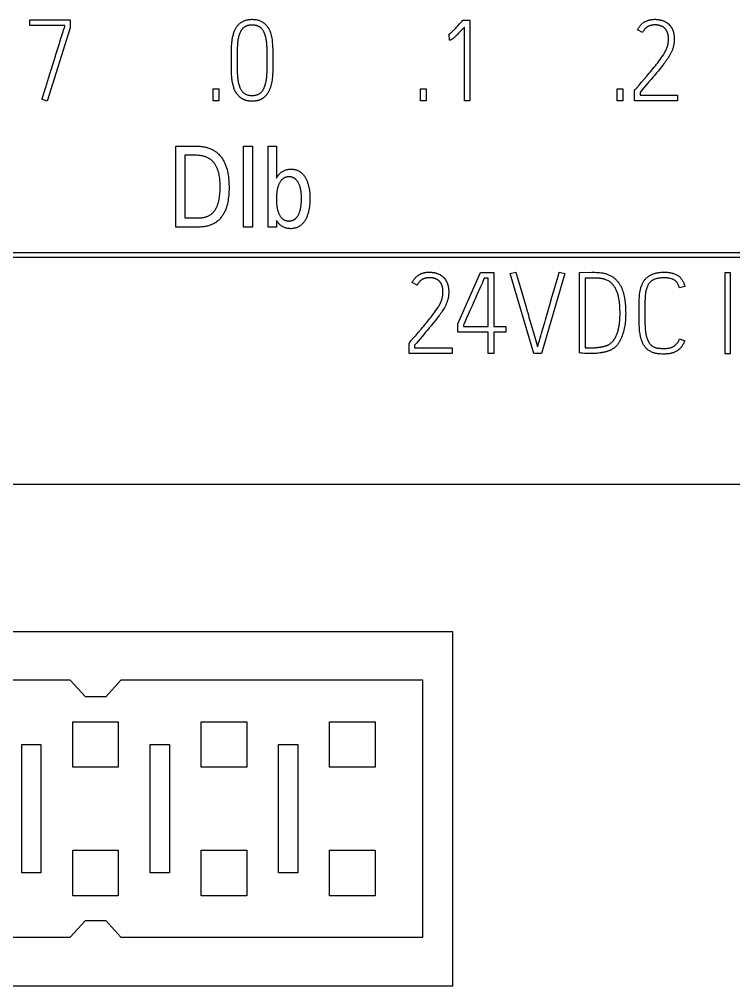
# Model space of a CAD drawing. Header units: inches. Extents: x 9000 to 22395, y 8106 to 17135.
# Drawn here: x 10158.46 to 10189.85, y 8442.97 to 8485.43 of the extents above; entities that cross this region are included whole.
import ezdxf

# ---------------------------------------------------------------- set-up
doc = ezdxf.new("R2010")
doc.units = ezdxf.units.IN
doc.header["$MEASUREMENT"] = 0
doc.layers.add('20000_FRONT_O', color=7, linetype='Continuous')
doc.layers.add('20500_FRONT_O_LABELING', color=7, linetype='Continuous')

# ---------------------------------------------------------------- blocks, each defined once
blk = doc.blocks.new('A$C21A67833')
at = {"layer": '20000_FRONT_O', "linetype": 'Continuous'}
for p, q in [((8.76, 80.703), (87.34, 80.703)), ((87.44, 80.603), (8.66, 80.603)), ((61.021, 76.112), (26, 76.112)), ((54.5, 73.2), (32.5, 73.2)), ((54.5, 66.2), (54.5, 73.2)), ((46.935, 72.24), (40.315, 72.24)), ((47.235, 71.91), (46.935, 72.24)), ((47.935, 72.24), (47.635, 71.91)), ((53.91, 72.24), (47.935, 72.24)), ((53.91, 67.16), (53.91, 72.24)), ((47.635, 71.91), (47.235, 71.91)), ((46.985, 71.42), (47.885, 71.42)), ((46.985, 70.52), (46.985, 71.42)), ((47.885, 71.42), (47.885, 70.52)), ((49.525, 71.42), (50.425, 71.42)), ((49.525, 70.52), (49.525, 71.42)), ((50.425, 71.42), (50.425, 70.52)), ((52.065, 71.42), (52.965, 71.42)), ((52.065, 70.52), (52.065, 71.42)), ((52.965, 71.42), (52.965, 70.52)), ((45.975, 70.97), (46.355, 70.97)), ((45.975, 68.43), (45.975, 70.97)), ((46.355, 70.97), (46.355, 68.43)), ((48.515, 70.97), (48.895, 70.97)), ((48.515, 68.43), (48.515, 70.97)), ((48.895, 70.97), (48.895, 68.43)), ((51.055, 70.97), (51.435, 70.97)), ((51.055, 68.43), (51.055, 70.97)), ((51.435, 70.97), (51.435, 68.43)), ((47.885, 70.52), (46.985, 70.52)), ((50.425, 70.52), (49.525, 70.52)), ((52.965, 70.52), (52.065, 70.52)), ((46.985, 68.88), (47.885, 68.88)), ((46.985, 67.98), (46.985, 68.88)), ((47.885, 68.88), (47.885, 67.98)), ((49.525, 68.88), (50.425, 68.88)), ((49.525, 67.98), (49.525, 68.88)), ((50.425, 68.88), (50.425, 67.98)), ((52.065, 68.88), (52.965, 68.88)), ((52.065, 67.98), (52.065, 68.88)), ((52.965, 68.88), (52.965, 67.98)), ((46.355, 68.43), (45.975, 68.43)), ((48.895, 68.43), (48.515, 68.43)), ((51.435, 68.43), (51.055, 68.43)), ((47.885, 67.98), (46.985, 67.98)), ((50.425, 67.98), (49.525, 67.98)), ((52.965, 67.98), (52.065, 67.98)), ((46.935, 67.16), (47.235, 67.49)), ((47.235, 67.49), (47.635, 67.49)), ((47.635, 67.49), (47.935, 67.16)), ((40.315, 67.16), (46.935, 67.16)), ((47.935, 67.16), (53.91, 67.16)), ((32.5, 66.2), (54.5, 66.2))]:
    blk.add_line(p, q, dxfattribs=at)
at = {"layer": '20500_FRONT_O_LABELING', "linetype": 'Continuous'}
for p, q in [((46.136, 85.305), (46.935, 85.305)), ((46.136, 85.192), (46.136, 85.305)), ((46.935, 85.305), (46.935, 85.143)), ((54.636, 85.222), (54.658, 85.246)), ((54.658, 85.246), (54.674, 85.264)), ((54.674, 85.264), (54.685, 85.276)), ((54.685, 85.276), (54.701, 85.294)), ((54.701, 85.294), (54.841, 85.294)), ((54.841, 85.294), (54.841, 83.701)), ((46.824, 85.192), (46.136, 85.192)), ((46.935, 85.143), (46.48, 83.696)), ((46.768, 84.989), (46.788, 85.051)), ((46.824, 85.161), (46.824, 85.192)), ((54.521, 85.099), (54.532, 85.111)), ((54.532, 85.111), (54.543, 85.122)), ((54.543, 85.122), (54.56, 85.14)), ((54.56, 85.14), (54.576, 85.157)), ((54.576, 85.157), (54.598, 85.181)), ((54.598, 85.181), (54.636, 85.222)), ((54.636, 85.057), (54.617, 85.037)), ((54.655, 85.077), (54.636, 85.057)), ((54.674, 85.096), (54.655, 85.077)), ((54.692, 85.116), (54.674, 85.096)), ((54.711, 85.136), (54.692, 85.116)), ((54.73, 85.157), (54.711, 85.136)), ((54.73, 83.701), (54.73, 85.157)), ((58.256, 85.054), (58.156, 85.105)), ((46.714, 84.816), (46.743, 84.91)), ((46.743, 84.91), (46.768, 84.989)), ((54.432, 85.012), (54.419, 85.008)), ((54.439, 84.899), (54.432, 85.012)), ((46.664, 84.659), (46.714, 84.816)), ((46.531, 84.234), (46.62, 84.517)), ((50.829, 84.562), (50.829, 84.606)), ((50.829, 84.518), (50.829, 84.562)), ((50.829, 84.431), (50.829, 84.518)), ((46.448, 83.967), (46.531, 84.234)), ((58.235, 84.068), (58.286, 84.127)), ((58.286, 84.127), (58.336, 84.186)), ((49.76, 83.936), (49.873, 83.936)), ((49.76, 83.703), (49.76, 83.936)), ((49.873, 83.936), (49.873, 83.703)), ((53.859, 83.936), (53.973, 83.936)), ((53.859, 83.703), (53.859, 83.936)), ((53.973, 83.936), (53.973, 83.703)), ((57.752, 83.936), (57.865, 83.936)), ((57.752, 83.703), (57.752, 83.936)), ((57.865, 83.936), (57.865, 83.703)), ((58.096, 83.907), (58.109, 83.923)), ((58.096, 83.703), (58.096, 83.907)), ((58.185, 84.01), (58.235, 84.068)), ((58.243, 83.91), (58.207, 83.867)), ((46.48, 83.696), (46.373, 83.732)), ((58.207, 83.867), (58.207, 83.814)), ((58.207, 83.814), (58.948, 83.814)), ((58.948, 83.814), (58.948, 83.703)), ((49.873, 83.703), (49.76, 83.703)), ((53.973, 83.703), (53.859, 83.703)), ((54.841, 83.701), (54.73, 83.701)), ((57.865, 83.703), (57.752, 83.703)), ((58.948, 83.703), (58.096, 83.703)), ((49.025, 82.803), (49.389, 82.803)), ((49.025, 81.203), (49.025, 82.803)), ((50.363, 82.803), (50.538, 82.803)), ((50.363, 81.203), (50.363, 82.803)), ((50.538, 82.803), (50.538, 81.203)), ((50.848, 82.803), (51.012, 82.803)), ((50.848, 81.203), (50.848, 82.803)), ((51.012, 82.803), (51.012, 82.172)), ((49.336, 82.622), (49.2, 82.622)), ((49.2, 82.622), (49.2, 81.384)), ((49.2, 81.384), (49.227, 81.384)), ((51.012, 81.331), (51.012, 81.203)), ((51.014, 81.329), (51.012, 81.331)), ((49.465, 81.203), (49.025, 81.203)), ((50.538, 81.203), (50.363, 81.203)), ((51.012, 81.203), (50.848, 81.203)), ((54.603, 79.291), (55.051, 80.303)), ((55.051, 80.303), (55.315, 80.303)), ((55.315, 80.303), (55.315, 79.238)), ((55.639, 80.283), (55.748, 80.314)), ((56.101, 78.703), (55.639, 80.283)), ((55.748, 80.314), (55.95, 79.617)), ((56.716, 80.283), (56.256, 78.703)), ((56.57, 80.189), (56.596, 80.278)), ((56.596, 80.278), (56.607, 80.314)), ((56.607, 80.314), (56.716, 80.283)), ((57.006, 80.307), (57.25, 80.31)), ((57.006, 78.714), (57.006, 80.307)), ((59.991, 80.299), (59.88, 80.299)), ((59.88, 80.299), (59.88, 78.703)), ((59.991, 78.703), (59.991, 80.299)), ((53.795, 80.054), (53.695, 80.105)), ((55.079, 80.087), (55.05, 80.023)), ((55.096, 80.127), (55.079, 80.087)), ((55.124, 80.192), (55.096, 80.127)), ((55.202, 80.192), (55.124, 80.192)), ((55.202, 79.238), (55.202, 80.192)), ((56.518, 80.011), (56.544, 80.1)), ((56.544, 80.1), (56.57, 80.189)), ((57.119, 80.194), (57.119, 78.818)), ((55.05, 80.023), (54.979, 79.861)), ((56.462, 79.816), (56.492, 79.922)), ((56.492, 79.922), (56.518, 80.011)), ((59.092, 80.025), (58.984, 79.999)), ((54.94, 79.773), (54.883, 79.644)), ((56.426, 79.691), (56.462, 79.816)), ((58.302, 79.715), (58.302, 79.498)), ((55.95, 79.617), (55.967, 79.56)), ((55.967, 79.56), (55.984, 79.504)), ((56.334, 79.37), (56.426, 79.691)), ((58.189, 79.564), (58.189, 79.657)), ((58.189, 79.315), (58.189, 79.564)), ((54.768, 79.387), (54.754, 79.355)), ((55.984, 79.504), (55.996, 79.461)), ((55.996, 79.461), (56.008, 79.418)), ((56.008, 79.418), (56.021, 79.376)), ((58.302, 79.462), (58.301, 79.39)), ((58.301, 79.39), (58.301, 79.354)), ((58.302, 79.498), (58.302, 79.462)), ((53.774, 79.068), (53.825, 79.127)), ((53.825, 79.127), (53.875, 79.186)), ((54.603, 79.127), (54.603, 79.291)), ((55.202, 79.127), (54.603, 79.127)), ((54.714, 79.267), (54.714, 79.238)), ((54.714, 79.238), (55.202, 79.238)), ((55.202, 78.703), (55.202, 79.127)), ((55.315, 79.238), (55.55, 79.238)), ((55.55, 79.127), (55.315, 79.127)), ((55.315, 79.127), (55.315, 78.703)), ((55.55, 79.238), (55.55, 79.127)), ((56.277, 79.174), (56.314, 79.299)), ((53.724, 79.01), (53.774, 79.068)), ((56.103, 79.091), (56.136, 78.978)), ((56.136, 78.978), (56.157, 78.907)), ((56.209, 78.943), (56.22, 78.979)), ((56.22, 78.979), (56.23, 79.014)), ((56.23, 79.014), (56.24, 79.05)), ((58.986, 78.993), (59.09, 78.956)), ((53.635, 78.907), (53.648, 78.923)), ((53.635, 78.703), (53.635, 78.907)), ((53.782, 78.91), (53.746, 78.867)), ((53.746, 78.867), (53.746, 78.814)), ((53.746, 78.814), (54.487, 78.814)), ((54.487, 78.814), (54.487, 78.703)), ((56.157, 78.907), (56.17, 78.864)), ((57.212, 78.816), (57.223, 78.816)), ((57.223, 78.816), (57.24, 78.816)), ((57.256, 78.816), (57.267, 78.817)), ((57.267, 78.817), (57.278, 78.817)), ((57.278, 78.817), (57.289, 78.817)), ((57.289, 78.817), (57.3, 78.818)), ((57.3, 78.818), (57.311, 78.818)), ((54.487, 78.703), (53.635, 78.703)), ((55.315, 78.703), (55.202, 78.703)), ((56.256, 78.703), (56.101, 78.703)), ((57.031, 78.712), (57.006, 78.714)), ((57.066, 78.708), (57.031, 78.712)), ((59.88, 78.703), (59.991, 78.703))]:
    blk.add_line(p, q, dxfattribs=at)
for points in [[(50.185, 85.085), (50.191, 85.099), (50.197, 85.113), (50.204, 85.126), (50.211, 85.139), (50.219, 85.151), (50.227, 85.164), (50.236, 85.176), (50.245, 85.187), (50.255, 85.199), (50.265, 85.209), (50.276, 85.22), (50.287, 85.23), (50.298, 85.239), (50.31, 85.248), (50.322, 85.256), (50.334, 85.264), (50.347, 85.271), (50.361, 85.278), (50.374, 85.284), (50.388, 85.289), (50.402, 85.294), (50.417, 85.298), (50.431, 85.301), (50.446, 85.304), (50.46, 85.307), (50.475, 85.308), (50.49, 85.31), (50.504, 85.311), (50.519, 85.312), (50.534, 85.312), (50.549, 85.311), (50.564, 85.311), (50.578, 85.31), (50.593, 85.308), (50.608, 85.306), (50.622, 85.303), (50.637, 85.3), (50.651, 85.296), (50.666, 85.292), (50.68, 85.287), (50.694, 85.282), (50.707, 85.275), (50.72, 85.269), (50.733, 85.261), (50.746, 85.253), (50.758, 85.245), (50.77, 85.236), (50.781, 85.226), (50.792, 85.216), (50.802, 85.206), (50.812, 85.195), (50.822, 85.183), (50.831, 85.171), (50.839, 85.159), (50.848, 85.147), (50.855, 85.134), (50.863, 85.121), (50.869, 85.108), (50.876, 85.095), (50.881, 85.081), (50.887, 85.067), (50.892, 85.054), (50.896, 85.039), (50.901, 85.025), (50.908, 84.997), (50.915, 84.968), (50.92, 84.938), (50.925, 84.909), (50.928, 84.879), (50.931, 84.85), (50.934, 84.82), (50.936, 84.79), (50.937, 84.761), (50.938, 84.731), (50.939, 84.702), (50.939, 84.672), (50.94, 84.643)], [(58.156, 85.105), (58.161, 85.116), (58.167, 85.126), (58.173, 85.136), (58.179, 85.146), (58.186, 85.156), (58.193, 85.166), (58.2, 85.175), (58.207, 85.184), (58.214, 85.193), (58.222, 85.202), (58.23, 85.211), (58.239, 85.219), (58.248, 85.227), (58.256, 85.234), (58.266, 85.241), (58.275, 85.248), (58.285, 85.255), (58.295, 85.261), (58.305, 85.267), (58.316, 85.272), (58.326, 85.278), (58.337, 85.282), (58.348, 85.287), (58.359, 85.291), (58.37, 85.294), (58.382, 85.298), (58.393, 85.3), (58.404, 85.303), (58.416, 85.305), (58.428, 85.307), (58.439, 85.309), (58.451, 85.31), (58.463, 85.311), (58.474, 85.311), (58.486, 85.312), (58.498, 85.312), (58.51, 85.312), (58.521, 85.311), (58.533, 85.311), (58.545, 85.31), (58.556, 85.308), (58.568, 85.307), (58.58, 85.305), (58.591, 85.303), (58.603, 85.301), (58.614, 85.298), (58.626, 85.295), (58.637, 85.292), (58.648, 85.288), (58.659, 85.284), (58.671, 85.28), (58.681, 85.275), (58.692, 85.27), (58.703, 85.265)], [(58.703, 85.265), (58.706, 85.264), (58.709, 85.262), (58.712, 85.26), (58.715, 85.259), (58.718, 85.257), (58.72, 85.255), (58.723, 85.254), (58.726, 85.252), (58.729, 85.25), (58.732, 85.248), (58.735, 85.247), (58.737, 85.245), (58.74, 85.243), (58.743, 85.241), (58.745, 85.239), (58.748, 85.237), (58.751, 85.235), (58.753, 85.233), (58.756, 85.231), (58.758, 85.229), (58.761, 85.226), (58.763, 85.224), (58.766, 85.222), (58.768, 85.22)], [(46.788, 85.051), (46.808, 85.114), (46.813, 85.13), (46.818, 85.145), (46.821, 85.153), (46.824, 85.161)], [(50.122, 84.443), (50.121, 84.481), (50.121, 84.519), (50.121, 84.558), (50.121, 84.596), (50.122, 84.634), (50.122, 84.672), (50.123, 84.71), (50.124, 84.749), (50.126, 84.787), (50.128, 84.825), (50.13, 84.844), (50.132, 84.862), (50.134, 84.881), (50.136, 84.9), (50.139, 84.919), (50.142, 84.938), (50.146, 84.956), (50.15, 84.975), (50.155, 84.994), (50.16, 85.012), (50.165, 85.03), (50.171, 85.049), (50.178, 85.067), (50.185, 85.085)], [(50.35, 85.134), (50.344, 85.128), (50.338, 85.122), (50.333, 85.115), (50.327, 85.109), (50.322, 85.102), (50.317, 85.095), (50.313, 85.088), (50.308, 85.081), (50.3, 85.066), (50.292, 85.051), (50.286, 85.035), (50.279, 85.019), (50.274, 85.003), (50.269, 84.987), (50.265, 84.971), (50.261, 84.954), (50.257, 84.938), (50.254, 84.921), (50.252, 84.904), (50.249, 84.887), (50.247, 84.871), (50.245, 84.854), (50.242, 84.82), (50.24, 84.786), (50.238, 84.752), (50.237, 84.718), (50.236, 84.684), (50.235, 84.65), (50.235, 84.616), (50.234, 84.514)], [(50.714, 85.134), (50.709, 85.139), (50.704, 85.143), (50.699, 85.148), (50.694, 85.152), (50.688, 85.156), (50.683, 85.16), (50.677, 85.163), (50.671, 85.167), (50.666, 85.17), (50.66, 85.173), (50.653, 85.176), (50.647, 85.178), (50.641, 85.181), (50.635, 85.183), (50.628, 85.185), (50.622, 85.187), (50.615, 85.189), (50.609, 85.19), (50.602, 85.192), (50.596, 85.193), (50.589, 85.194), (50.582, 85.195), (50.576, 85.196), (50.569, 85.197), (50.562, 85.197), (50.555, 85.198), (50.549, 85.198), (50.542, 85.198), (50.535, 85.198), (50.529, 85.198), (50.522, 85.198), (50.515, 85.198), (50.509, 85.198), (50.502, 85.197), (50.495, 85.197), (50.489, 85.196), (50.482, 85.195), (50.475, 85.194), (50.469, 85.193), (50.462, 85.192), (50.456, 85.191), (50.449, 85.189), (50.442, 85.187), (50.436, 85.186), (50.43, 85.183), (50.423, 85.181), (50.417, 85.179), (50.411, 85.176), (50.405, 85.173), (50.399, 85.17), (50.393, 85.167), (50.387, 85.164), (50.381, 85.16), (50.376, 85.156), (50.37, 85.152), (50.365, 85.148), (50.36, 85.144), (50.355, 85.139), (50.35, 85.134)], [(50.829, 84.606), (50.829, 84.628), (50.828, 84.65), (50.828, 84.672), (50.828, 84.694), (50.827, 84.716), (50.826, 84.738), (50.826, 84.76), (50.825, 84.782), (50.823, 84.804), (50.822, 84.826), (50.82, 84.847), (50.818, 84.869), (50.815, 84.891), (50.811, 84.913), (50.807, 84.934), (50.803, 84.956), (50.797, 84.978), (50.791, 84.999), (50.783, 85.02), (50.779, 85.03), (50.775, 85.041), (50.77, 85.051), (50.765, 85.061), (50.76, 85.071), (50.754, 85.08), (50.749, 85.09), (50.742, 85.099), (50.736, 85.108), (50.729, 85.117), (50.722, 85.126), (50.714, 85.134)], [(54.419, 85.008), (54.422, 85.01), (54.426, 85.012), (54.432, 85.017), (54.438, 85.022), (54.444, 85.027), (54.451, 85.033), (54.457, 85.038), (54.463, 85.043), (54.469, 85.049), (54.475, 85.054), (54.48, 85.06), (54.486, 85.065), (54.492, 85.071), (54.498, 85.076), (54.504, 85.082), (54.509, 85.088), (54.521, 85.099)], [(58.72, 85.105), (58.717, 85.109), (58.713, 85.113), (58.71, 85.117), (58.707, 85.121), (58.703, 85.125), (58.7, 85.129), (58.696, 85.132), (58.692, 85.136), (58.689, 85.139), (58.685, 85.143), (58.681, 85.146), (58.677, 85.149), (58.673, 85.152), (58.669, 85.155), (58.664, 85.158), (58.66, 85.161), (58.656, 85.163), (58.651, 85.166), (58.647, 85.168), (58.642, 85.171), (58.638, 85.173), (58.633, 85.175), (58.628, 85.177), (58.624, 85.179), (58.619, 85.181), (58.614, 85.183), (58.609, 85.184), (58.604, 85.186), (58.595, 85.189), (58.585, 85.191), (58.575, 85.194), (58.565, 85.196), (58.555, 85.197), (58.545, 85.198), (58.534, 85.2), (58.524, 85.2), (58.514, 85.201), (58.504, 85.201), (58.494, 85.201), (58.483, 85.201), (58.473, 85.2), (58.463, 85.199), (58.453, 85.198), (58.443, 85.197), (58.433, 85.195), (58.423, 85.192), (58.413, 85.19), (58.408, 85.188), (58.403, 85.187), (58.398, 85.185), (58.394, 85.184), (58.389, 85.182), (58.384, 85.18), (58.38, 85.178), (58.375, 85.176), (58.37, 85.173), (58.366, 85.171), (58.361, 85.169), (58.357, 85.166), (58.353, 85.164), (58.348, 85.161), (58.344, 85.158), (58.34, 85.155), (58.336, 85.152), (58.332, 85.149), (58.328, 85.146), (58.324, 85.143), (58.32, 85.139), (58.317, 85.136), (58.313, 85.133), (58.309, 85.129), (58.306, 85.125), (58.302, 85.122), (58.295, 85.114), (58.289, 85.106), (58.283, 85.098), (58.277, 85.09), (58.271, 85.081), (58.266, 85.072), (58.261, 85.063), (58.256, 85.054)], [(58.737, 84.748), (58.74, 84.756), (58.743, 84.764), (58.745, 84.772), (58.748, 84.78), (58.75, 84.788), (58.752, 84.796), (58.754, 84.804), (58.756, 84.813), (58.758, 84.821), (58.759, 84.829), (58.761, 84.837), (58.762, 84.846), (58.763, 84.854), (58.764, 84.862), (58.765, 84.87), (58.766, 84.879), (58.767, 84.887), (58.767, 84.896), (58.768, 84.904), (58.768, 84.912), (58.768, 84.921), (58.768, 84.929), (58.768, 84.938), (58.768, 84.946), (58.768, 84.955), (58.767, 84.963), (58.766, 84.972), (58.765, 84.98), (58.764, 84.988), (58.763, 84.997), (58.761, 85.005), (58.759, 85.013), (58.757, 85.021), (58.755, 85.03), (58.753, 85.038), (58.75, 85.045), (58.747, 85.053), (58.744, 85.061), (58.741, 85.069), (58.737, 85.076), (58.735, 85.08), (58.733, 85.084), (58.731, 85.087), (58.729, 85.091), (58.727, 85.095), (58.724, 85.098), (58.722, 85.102), (58.72, 85.105)], [(58.768, 85.22), (58.774, 85.215), (58.779, 85.209), (58.784, 85.204), (58.788, 85.199), (58.793, 85.194), (58.798, 85.188), (58.802, 85.183), (58.807, 85.177), (58.811, 85.171), (58.815, 85.165), (58.819, 85.159), (58.823, 85.153), (58.827, 85.147), (58.831, 85.141), (58.834, 85.135), (58.838, 85.129), (58.841, 85.122), (58.844, 85.116), (58.847, 85.109), (58.85, 85.103), (58.852, 85.096), (58.855, 85.089), (58.857, 85.083), (58.86, 85.076), (58.862, 85.069), (58.864, 85.062), (58.866, 85.055), (58.867, 85.048), (58.869, 85.041), (58.87, 85.034), (58.872, 85.027), (58.873, 85.02), (58.875, 85.006), (58.877, 84.992), (58.879, 84.978), (58.88, 84.963), (58.881, 84.949), (58.882, 84.935), (58.882, 84.92), (58.882, 84.906), (58.881, 84.892), (58.88, 84.878), (58.879, 84.863), (58.878, 84.849), (58.876, 84.835), (58.874, 84.821), (58.871, 84.807), (58.868, 84.793), (58.865, 84.779), (58.861, 84.765), (58.858, 84.751), (58.853, 84.737), (58.849, 84.724), (58.844, 84.71)], [(54.462, 84.903), (54.461, 84.903), (54.46, 84.903), (54.459, 84.902), (54.458, 84.902), (54.457, 84.902), (54.456, 84.902), (54.455, 84.901), (54.454, 84.901), (54.453, 84.901), (54.452, 84.901), (54.451, 84.9), (54.45, 84.9), (54.449, 84.9), (54.448, 84.9), (54.447, 84.9), (54.445, 84.9), (54.445, 84.899), (54.444, 84.899), (54.444, 84.899), (54.443, 84.899), (54.443, 84.899), (54.442, 84.899), (54.442, 84.899), (54.441, 84.899), (54.441, 84.899), (54.44, 84.899), (54.44, 84.899), (54.439, 84.899)], [(54.617, 85.037), (54.598, 85.018), (54.588, 85.008), (54.578, 84.998), (54.568, 84.989), (54.559, 84.979), (54.549, 84.97), (54.539, 84.96), (54.528, 84.951), (54.518, 84.942), (54.513, 84.938), (54.508, 84.933), (54.502, 84.929), (54.497, 84.925), (54.492, 84.921), (54.486, 84.917), (54.48, 84.913), (54.478, 84.911), (54.475, 84.909), (54.472, 84.907), (54.469, 84.906), (54.465, 84.904), (54.462, 84.903)], [(58.336, 84.186), (58.361, 84.215), (58.385, 84.244), (58.41, 84.274), (58.435, 84.304), (58.46, 84.333), (58.484, 84.363), (58.508, 84.393), (58.532, 84.423), (58.556, 84.454), (58.579, 84.485), (58.601, 84.516), (58.623, 84.547), (58.645, 84.579), (58.666, 84.611), (58.676, 84.627), (58.686, 84.644), (58.696, 84.66), (58.705, 84.677), (58.714, 84.694), (58.723, 84.712), (58.727, 84.721), (58.73, 84.73), (58.734, 84.739), (58.737, 84.748)], [(58.844, 84.71), (58.839, 84.697), (58.833, 84.684), (58.828, 84.671), (58.822, 84.658), (58.816, 84.646), (58.809, 84.633), (58.803, 84.621), (58.796, 84.609), (58.782, 84.585), (58.767, 84.561), (58.752, 84.538), (58.736, 84.515), (58.72, 84.493), (58.704, 84.47), (58.688, 84.448), (58.671, 84.425), (58.654, 84.403), (58.637, 84.381), (58.602, 84.337), (58.567, 84.294), (58.531, 84.251), (58.496, 84.208), (58.46, 84.165), (58.424, 84.122), (58.388, 84.08)], [(46.62, 84.517), (46.64, 84.58), (46.644, 84.596), (46.664, 84.659)], [(50.234, 84.514), (50.234, 84.481), (50.234, 84.447), (50.235, 84.413), (50.235, 84.379), (50.235, 84.345), (50.236, 84.311), (50.237, 84.277), (50.239, 84.243), (50.241, 84.209), (50.243, 84.176), (50.245, 84.159), (50.247, 84.142), (50.249, 84.125), (50.251, 84.109), (50.254, 84.092), (50.257, 84.075), (50.261, 84.059), (50.265, 84.042), (50.269, 84.025), (50.274, 84.009), (50.279, 83.992), (50.285, 83.976)], [(50.94, 84.643), (50.94, 84.554), (50.94, 84.524), (50.94, 84.494), (50.94, 84.465), (50.94, 84.435), (50.94, 84.406), (50.94, 84.376), (50.939, 84.346), (50.939, 84.317), (50.938, 84.287), (50.938, 84.258), (50.936, 84.228), (50.935, 84.198), (50.932, 84.169), (50.93, 84.14), (50.926, 84.11), (50.922, 84.081), (50.916, 84.052), (50.91, 84.023), (50.903, 83.994), (50.898, 83.98), (50.894, 83.966), (50.889, 83.952), (50.884, 83.938), (50.878, 83.924), (50.872, 83.911), (50.866, 83.897), (50.859, 83.884), (50.852, 83.871), (50.844, 83.859), (50.836, 83.846), (50.828, 83.834), (50.819, 83.823), (50.81, 83.811), (50.8, 83.8), (50.789, 83.789)], [(50.272, 83.789), (50.259, 83.803), (50.246, 83.817), (50.234, 83.832), (50.223, 83.848), (50.213, 83.864), (50.203, 83.88), (50.194, 83.897), (50.186, 83.915), (50.179, 83.933), (50.173, 83.951), (50.167, 83.969), (50.161, 83.987), (50.156, 84.005), (50.151, 84.024), (50.147, 84.043), (50.144, 84.061), (50.14, 84.08), (50.137, 84.099), (50.135, 84.118), (50.132, 84.137), (50.13, 84.156), (50.129, 84.175), (50.126, 84.213), (50.124, 84.252), (50.123, 84.29), (50.122, 84.328), (50.122, 84.366), (50.122, 84.443)], [(50.285, 83.976), (50.289, 83.965), (50.293, 83.955), (50.297, 83.945), (50.302, 83.935), (50.308, 83.925), (50.313, 83.916), (50.32, 83.907), (50.326, 83.898), (50.333, 83.889), (50.34, 83.88), (50.347, 83.872), (50.355, 83.864), (50.364, 83.857), (50.372, 83.85), (50.381, 83.844), (50.391, 83.838), (50.401, 83.833), (50.411, 83.828), (50.421, 83.823), (50.431, 83.819), (50.442, 83.816), (50.453, 83.813), (50.464, 83.811), (50.475, 83.809), (50.486, 83.807), (50.497, 83.806), (50.508, 83.805), (50.519, 83.805), (50.53, 83.805), (50.541, 83.805), (50.552, 83.805), (50.563, 83.806), (50.575, 83.807), (50.586, 83.809), (50.597, 83.811), (50.608, 83.813), (50.618, 83.816), (50.629, 83.819), (50.639, 83.822), (50.65, 83.827), (50.66, 83.831), (50.67, 83.837), (50.679, 83.842), (50.688, 83.849), (50.697, 83.856), (50.705, 83.863), (50.713, 83.871), (50.721, 83.879), (50.728, 83.887), (50.735, 83.896), (50.741, 83.905), (50.748, 83.914), (50.753, 83.924), (50.759, 83.933), (50.764, 83.943), (50.769, 83.953), (50.773, 83.963), (50.777, 83.974), (50.785, 83.994), (50.792, 84.016), (50.798, 84.037), (50.803, 84.058), (50.807, 84.08), (50.811, 84.102), (50.815, 84.123), (50.817, 84.145), (50.82, 84.167), (50.822, 84.189), (50.824, 84.211), (50.825, 84.233), (50.826, 84.255), (50.827, 84.277), (50.828, 84.299), (50.828, 84.321), (50.829, 84.343), (50.829, 84.365), (50.829, 84.387), (50.829, 84.431)], [(46.373, 83.732), (46.378, 83.747), (46.448, 83.967)], [(58.109, 83.923), (58.134, 83.952), (58.185, 84.01)], [(58.388, 84.08), (58.315, 83.995), (58.243, 83.91)], [(50.789, 83.789), (50.784, 83.784), (50.779, 83.779), (50.773, 83.774), (50.767, 83.769), (50.761, 83.764), (50.755, 83.759), (50.749, 83.755), (50.743, 83.75), (50.737, 83.746), (50.731, 83.742), (50.724, 83.738), (50.717, 83.735), (50.711, 83.731), (50.704, 83.728), (50.697, 83.724), (50.69, 83.721), (50.683, 83.718), (50.676, 83.716), (50.669, 83.713), (50.662, 83.711), (50.654, 83.708), (50.647, 83.706), (50.64, 83.704), (50.633, 83.703), (50.625, 83.701), (50.618, 83.699), (50.61, 83.698), (50.603, 83.697), (50.595, 83.696), (50.588, 83.695), (50.58, 83.694), (50.573, 83.693), (50.565, 83.693), (50.557, 83.692), (50.55, 83.692), (50.542, 83.692), (50.535, 83.692), (50.527, 83.692), (50.52, 83.692), (50.512, 83.692), (50.505, 83.693), (50.497, 83.693), (50.49, 83.694), (50.482, 83.694), (50.475, 83.695), (50.467, 83.696), (50.46, 83.697), (50.452, 83.698), (50.445, 83.7), (50.437, 83.701), (50.43, 83.703), (50.422, 83.705), (50.415, 83.706), (50.408, 83.709), (50.401, 83.711), (50.393, 83.713), (50.386, 83.716), (50.379, 83.718), (50.372, 83.721), (50.365, 83.724), (50.358, 83.728), (50.352, 83.731), (50.345, 83.734), (50.338, 83.738), (50.332, 83.742), (50.325, 83.746), (50.319, 83.75), (50.313, 83.755), (50.307, 83.759), (50.301, 83.764), (50.295, 83.769), (50.289, 83.774), (50.283, 83.779), (50.278, 83.784), (50.272, 83.789)], [(49.389, 82.803), (49.425, 82.803), (49.461, 82.802), (49.498, 82.8), (49.516, 82.799), (49.534, 82.797), (49.552, 82.795), (49.569, 82.792), (49.587, 82.789), (49.605, 82.785), (49.623, 82.781), (49.641, 82.776), (49.658, 82.771), (49.675, 82.766), (49.693, 82.759), (49.709, 82.753), (49.726, 82.745), (49.742, 82.737), (49.759, 82.729), (49.774, 82.72), (49.79, 82.71), (49.805, 82.7), (49.82, 82.69), (49.834, 82.678), (49.848, 82.667), (49.862, 82.654), (49.875, 82.642), (49.887, 82.628), (49.899, 82.615), (49.911, 82.601), (49.922, 82.586), (49.932, 82.572), (49.943, 82.556), (49.952, 82.541), (49.961, 82.525), (49.97, 82.509), (49.978, 82.493), (49.986, 82.477), (49.994, 82.46), (50.001, 82.444), (50.007, 82.427), (50.013, 82.41), (50.019, 82.392), (50.025, 82.375), (50.035, 82.34), (50.043, 82.305), (50.05, 82.269), (50.057, 82.234), (50.062, 82.198), (50.066, 82.162), (50.069, 82.126), (50.072, 82.09), (50.074, 82.054), (50.075, 82.017), (50.075, 81.981), (50.075, 81.945), (50.073, 81.909), (50.072, 81.873), (50.069, 81.837), (50.066, 81.801), (50.061, 81.765), (50.056, 81.73), (50.05, 81.694), (50.042, 81.659), (50.033, 81.624), (50.028, 81.607), (50.022, 81.59), (50.016, 81.572), (50.01, 81.555), (50.003, 81.538), (49.996, 81.521), (49.988, 81.505), (49.98, 81.488), (49.971, 81.472), (49.962, 81.456), (49.952, 81.44), (49.942, 81.425), (49.932, 81.41), (49.921, 81.396), (49.909, 81.382), (49.897, 81.368), (49.884, 81.355), (49.871, 81.342), (49.858, 81.33), (49.844, 81.318), (49.83, 81.307), (49.815, 81.296), (49.799, 81.286), (49.784, 81.277), (49.768, 81.268), (49.751, 81.26), (49.735, 81.253), (49.718, 81.246), (49.701, 81.239), (49.683, 81.234), (49.666, 81.228), (49.648, 81.224), (49.63, 81.22), (49.612, 81.216), (49.594, 81.213), (49.576, 81.21), (49.557, 81.208), (49.539, 81.206), (49.521, 81.205), (49.502, 81.204), (49.465, 81.203)], [(49.363, 81.383), (49.39, 81.383), (49.417, 81.383), (49.444, 81.384), (49.471, 81.384), (49.498, 81.385), (49.512, 81.386), (49.525, 81.387), (49.539, 81.389), (49.552, 81.39), (49.565, 81.393), (49.579, 81.395), (49.592, 81.398), (49.605, 81.402), (49.618, 81.406), (49.631, 81.41), (49.643, 81.415), (49.656, 81.42), (49.668, 81.426), (49.68, 81.432), (49.692, 81.439), (49.704, 81.446), (49.715, 81.453), (49.726, 81.461), (49.736, 81.47), (49.746, 81.479), (49.756, 81.488), (49.765, 81.498), (49.774, 81.508), (49.783, 81.518), (49.791, 81.529), (49.799, 81.54), (49.806, 81.552), (49.813, 81.563), (49.82, 81.575), (49.826, 81.587), (49.832, 81.599), (49.838, 81.612), (49.843, 81.624), (49.848, 81.637), (49.852, 81.65), (49.856, 81.663), (49.864, 81.689), (49.871, 81.715), (49.877, 81.741), (49.882, 81.768), (49.886, 81.794), (49.889, 81.821), (49.892, 81.848), (49.895, 81.875), (49.897, 81.902), (49.898, 81.929), (49.899, 81.956), (49.9, 81.983), (49.9, 82.009), (49.9, 82.036), (49.899, 82.063), (49.898, 82.09), (49.896, 82.117), (49.894, 82.144), (49.89, 82.171), (49.887, 82.198), (49.882, 82.225), (49.877, 82.251), (49.871, 82.277), (49.863, 82.304), (49.859, 82.317), (49.855, 82.329), (49.85, 82.342), (49.846, 82.355), (49.84, 82.367), (49.835, 82.38), (49.829, 82.392), (49.823, 82.404), (49.817, 82.416), (49.81, 82.428), (49.803, 82.439), (49.796, 82.451), (49.788, 82.462), (49.78, 82.472), (49.771, 82.483), (49.762, 82.493), (49.753, 82.503), (49.743, 82.512), (49.733, 82.522), (49.723, 82.53), (49.712, 82.539), (49.701, 82.547), (49.69, 82.554), (49.678, 82.561), (49.667, 82.568), (49.655, 82.574), (49.642, 82.58), (49.63, 82.585), (49.617, 82.59), (49.605, 82.595), (49.592, 82.599), (49.579, 82.603), (49.565, 82.606), (49.552, 82.609), (49.539, 82.612), (49.525, 82.614), (49.512, 82.616), (49.498, 82.618), (49.485, 82.619), (49.471, 82.62), (49.444, 82.622), (49.417, 82.622), (49.39, 82.622), (49.363, 82.622), (49.336, 82.622)], [(51.012, 82.172), (51.029, 82.197), (51.037, 82.21), (51.046, 82.222), (51.055, 82.234), (51.065, 82.245), (51.075, 82.256), (51.085, 82.267), (51.096, 82.277), (51.108, 82.287), (51.12, 82.296), (51.133, 82.304), (51.146, 82.312), (51.159, 82.318), (51.173, 82.325), (51.187, 82.33), (51.201, 82.335), (51.216, 82.339), (51.23, 82.342), (51.245, 82.345), (51.26, 82.347), (51.275, 82.349), (51.29, 82.349), (51.306, 82.35), (51.321, 82.349), (51.336, 82.348), (51.351, 82.346), (51.366, 82.344), (51.381, 82.34), (51.395, 82.337), (51.41, 82.332), (51.424, 82.327), (51.438, 82.321), (51.451, 82.315), (51.464, 82.307), (51.477, 82.299), (51.49, 82.291), (51.502, 82.281), (51.513, 82.272), (51.524, 82.261), (51.535, 82.251), (51.544, 82.239), (51.554, 82.228), (51.563, 82.216), (51.571, 82.203), (51.58, 82.191), (51.587, 82.178), (51.594, 82.164), (51.601, 82.151), (51.608, 82.137), (51.614, 82.123), (51.62, 82.109), (51.625, 82.095), (51.63, 82.081), (51.635, 82.066), (51.639, 82.052), (51.643, 82.037), (51.647, 82.023), (51.65, 82.008), (51.654, 81.994), (51.659, 81.964), (51.664, 81.935), (51.668, 81.905), (51.671, 81.875), (51.673, 81.845), (51.674, 81.815), (51.675, 81.785), (51.675, 81.755), (51.674, 81.725), (51.673, 81.695), (51.671, 81.665), (51.669, 81.636), (51.665, 81.606), (51.661, 81.576), (51.656, 81.547), (51.649, 81.517), (51.646, 81.503), (51.642, 81.488), (51.638, 81.473), (51.633, 81.459), (51.629, 81.444), (51.623, 81.43), (51.618, 81.416), (51.612, 81.402), (51.606, 81.388), (51.6, 81.375), (51.593, 81.361), (51.586, 81.348), (51.578, 81.335), (51.57, 81.322), (51.562, 81.31), (51.553, 81.298), (51.543, 81.286), (51.533, 81.275), (51.523, 81.264), (51.512, 81.254), (51.501, 81.243), (51.489, 81.234), (51.477, 81.225), (51.464, 81.217), (51.451, 81.21), (51.437, 81.203), (51.424, 81.197), (51.41, 81.191), (51.395, 81.187), (51.381, 81.182), (51.366, 81.179), (51.351, 81.176), (51.336, 81.174), (51.321, 81.172), (51.306, 81.171), (51.291, 81.171), (51.276, 81.172), (51.261, 81.173), (51.246, 81.174), (51.231, 81.176), (51.216, 81.179), (51.201, 81.183), (51.187, 81.188), (51.173, 81.193), (51.159, 81.199), (51.145, 81.205), (51.132, 81.212), (51.119, 81.22), (51.106, 81.229), (51.094, 81.238), (51.083, 81.248), (51.072, 81.258), (51.061, 81.269), (51.051, 81.28), (51.041, 81.292), (51.032, 81.304), (51.023, 81.316), (51.014, 81.329)], [(51.458, 82.058), (51.452, 82.069), (51.446, 82.081), (51.44, 82.092), (51.432, 82.103), (51.425, 82.114), (51.417, 82.124), (51.413, 82.129), (51.408, 82.134), (51.404, 82.139), (51.399, 82.143), (51.395, 82.148), (51.39, 82.152), (51.385, 82.156), (51.38, 82.16), (51.374, 82.164), (51.369, 82.167), (51.363, 82.171), (51.358, 82.174), (51.352, 82.177), (51.346, 82.18), (51.34, 82.182), (51.334, 82.184), (51.328, 82.187), (51.321, 82.189), (51.315, 82.19), (51.309, 82.192), (51.302, 82.193), (51.296, 82.194), (51.289, 82.195), (51.283, 82.196), (51.276, 82.197), (51.27, 82.197), (51.263, 82.197), (51.257, 82.197), (51.25, 82.197), (51.244, 82.197), (51.237, 82.196), (51.231, 82.195), (51.224, 82.194), (51.218, 82.193), (51.211, 82.192), (51.205, 82.19), (51.199, 82.188), (51.192, 82.186), (51.186, 82.184), (51.18, 82.181), (51.174, 82.179), (51.168, 82.176), (51.163, 82.173), (51.157, 82.17), (51.152, 82.166), (51.146, 82.163), (51.141, 82.159), (51.136, 82.155), (51.13, 82.151), (51.126, 82.147), (51.121, 82.142), (51.116, 82.137), (51.112, 82.133), (51.107, 82.128), (51.103, 82.123), (51.099, 82.118), (51.091, 82.107), (51.084, 82.096), (51.078, 82.085), (51.071, 82.074), (51.066, 82.062), (51.06, 82.05), (51.055, 82.038), (51.051, 82.026), (51.047, 82.013), (51.043, 82.001), (51.039, 81.989), (51.036, 81.976), (51.032, 81.964), (51.03, 81.951), (51.027, 81.938), (51.025, 81.926), (51.023, 81.913), (51.021, 81.9), (51.019, 81.887), (51.018, 81.874), (51.016, 81.861), (51.015, 81.849), (51.014, 81.823), (51.013, 81.797), (51.012, 81.771), (51.013, 81.745), (51.013, 81.719), (51.014, 81.694), (51.016, 81.668), (51.017, 81.655), (51.018, 81.642), (51.02, 81.629), (51.021, 81.616), (51.023, 81.603), (51.025, 81.59), (51.028, 81.578), (51.03, 81.565), (51.033, 81.552), (51.036, 81.54), (51.04, 81.527), (51.044, 81.515), (51.048, 81.503), (51.052, 81.49), (51.057, 81.478), (51.062, 81.466)], [(51.062, 81.466), (51.068, 81.454), (51.074, 81.442), (51.08, 81.431), (51.087, 81.42), (51.094, 81.409), (51.102, 81.398), (51.106, 81.393), (51.111, 81.388), (51.115, 81.384), (51.12, 81.379), (51.124, 81.374), (51.129, 81.37), (51.134, 81.366), (51.139, 81.362), (51.144, 81.358), (51.15, 81.354), (51.155, 81.351), (51.161, 81.348), (51.167, 81.344), (51.173, 81.342), (51.179, 81.339), (51.185, 81.337), (51.191, 81.334), (51.197, 81.332), (51.203, 81.331), (51.21, 81.329), (51.216, 81.328), (51.222, 81.326), (51.229, 81.325), (51.236, 81.325), (51.242, 81.324), (51.249, 81.324), (51.255, 81.323), (51.262, 81.323), (51.268, 81.323), (51.275, 81.324), (51.281, 81.324), (51.288, 81.325), (51.294, 81.326), (51.301, 81.327), (51.307, 81.329), (51.314, 81.33), (51.32, 81.332), (51.326, 81.334), (51.332, 81.336), (51.338, 81.339), (51.344, 81.341), (51.35, 81.344), (51.356, 81.347), (51.362, 81.35), (51.367, 81.354), (51.373, 81.357), (51.378, 81.361), (51.383, 81.365), (51.389, 81.369), (51.394, 81.374), (51.398, 81.378), (51.403, 81.383), (51.407, 81.387), (51.412, 81.392), (51.416, 81.397), (51.42, 81.403), (51.428, 81.413), (51.435, 81.424), (51.442, 81.435), (51.448, 81.447), (51.454, 81.459), (51.459, 81.471), (51.464, 81.483), (51.469, 81.495), (51.473, 81.507), (51.477, 81.52), (51.481, 81.532), (51.484, 81.545), (51.487, 81.557), (51.49, 81.57), (51.493, 81.583), (51.495, 81.595), (51.498, 81.608), (51.5, 81.621), (51.501, 81.634), (51.503, 81.647), (51.504, 81.66), (51.505, 81.673), (51.506, 81.686), (51.507, 81.699), (51.508, 81.725), (51.509, 81.751), (51.509, 81.777), (51.508, 81.803), (51.507, 81.829), (51.506, 81.855), (51.504, 81.868), (51.503, 81.881), (51.502, 81.894), (51.5, 81.907), (51.498, 81.92), (51.496, 81.933), (51.493, 81.946), (51.491, 81.959), (51.488, 81.971), (51.484, 81.984), (51.481, 81.996), (51.477, 82.009), (51.473, 82.021), (51.468, 82.033), (51.463, 82.046), (51.458, 82.058)], [(49.227, 81.384), (49.281, 81.384), (49.309, 81.384), (49.363, 81.383)], [(53.695, 80.105), (53.7, 80.116), (53.706, 80.126), (53.712, 80.136), (53.718, 80.146), (53.725, 80.156), (53.732, 80.166), (53.739, 80.175), (53.746, 80.184), (53.754, 80.193), (53.761, 80.202), (53.769, 80.211), (53.778, 80.219), (53.787, 80.227), (53.796, 80.234), (53.805, 80.241), (53.814, 80.248), (53.824, 80.255), (53.834, 80.261), (53.844, 80.267), (53.855, 80.272), (53.865, 80.278), (53.876, 80.282), (53.887, 80.287), (53.898, 80.291), (53.909, 80.294), (53.921, 80.298), (53.932, 80.3), (53.944, 80.303), (53.955, 80.305), (53.967, 80.307), (53.978, 80.309), (53.99, 80.31), (54.002, 80.311), (54.013, 80.311), (54.025, 80.312), (54.037, 80.312), (54.049, 80.312), (54.06, 80.311), (54.072, 80.311), (54.084, 80.31), (54.096, 80.308), (54.107, 80.307), (54.119, 80.305), (54.13, 80.303), (54.142, 80.301), (54.153, 80.298), (54.165, 80.295), (54.176, 80.292), (54.187, 80.288), (54.199, 80.284), (54.21, 80.28), (54.221, 80.275), (54.231, 80.27), (54.242, 80.265)], [(57.25, 80.31), (57.281, 80.31), (57.312, 80.309), (57.343, 80.308), (57.373, 80.306), (57.404, 80.304), (57.435, 80.3), (57.465, 80.296), (57.48, 80.293), (57.495, 80.29), (57.51, 80.286), (57.525, 80.282), (57.54, 80.277), (57.554, 80.273), (57.569, 80.267), (57.583, 80.261), (57.597, 80.255), (57.611, 80.248), (57.625, 80.241), (57.638, 80.234), (57.651, 80.226), (57.664, 80.217), (57.676, 80.209), (57.688, 80.199), (57.7, 80.19), (57.712, 80.18), (57.723, 80.169), (57.734, 80.158), (57.744, 80.147), (57.754, 80.135), (57.764, 80.124), (57.773, 80.111), (57.782, 80.099), (57.791, 80.087), (57.799, 80.074), (57.807, 80.061), (57.815, 80.047), (57.822, 80.034), (57.829, 80.02), (57.835, 80.007), (57.842, 79.993), (57.848, 79.979), (57.853, 79.964), (57.859, 79.95), (57.868, 79.921), (57.877, 79.892), (57.885, 79.862), (57.891, 79.833), (57.897, 79.803), (57.902, 79.773), (57.906, 79.743), (57.91, 79.713), (57.913, 79.682), (57.915, 79.652), (57.917, 79.621), (57.919, 79.591), (57.92, 79.561), (57.92, 79.53), (57.921, 79.5), (57.92, 79.469), (57.92, 79.439), (57.919, 79.409), (57.917, 79.378), (57.915, 79.348), (57.912, 79.318), (57.908, 79.288), (57.904, 79.257), (57.899, 79.227), (57.893, 79.197), (57.886, 79.167), (57.879, 79.137), (57.871, 79.108), (57.861, 79.078), (57.851, 79.049), (57.84, 79.021), (57.828, 78.993), (57.821, 78.979), (57.814, 78.966), (57.807, 78.952), (57.799, 78.939), (57.791, 78.926), (57.783, 78.913), (57.775, 78.9), (57.766, 78.888), (57.756, 78.876), (57.747, 78.864), (57.736, 78.853), (57.726, 78.842), (57.715, 78.831), (57.703, 78.821), (57.691, 78.811), (57.679, 78.802), (57.666, 78.794), (57.653, 78.786), (57.639, 78.778), (57.625, 78.771)], [(58.189, 79.657), (58.189, 79.688), (58.189, 79.719), (58.189, 79.75), (58.19, 79.781), (58.191, 79.812), (58.193, 79.843), (58.196, 79.874), (58.2, 79.905), (58.202, 79.92), (58.205, 79.935), (58.208, 79.95), (58.211, 79.965), (58.215, 79.981), (58.219, 79.996), (58.223, 80.011), (58.228, 80.026), (58.233, 80.041), (58.239, 80.055), (58.245, 80.07), (58.251, 80.084), (58.258, 80.098), (58.266, 80.112), (58.274, 80.126), (58.282, 80.139), (58.291, 80.152), (58.301, 80.164), (58.311, 80.176), (58.321, 80.187), (58.332, 80.198), (58.344, 80.209), (58.356, 80.218), (58.369, 80.228), (58.382, 80.236), (58.395, 80.245), (58.409, 80.252), (58.423, 80.259), (58.437, 80.266), (58.452, 80.272), (58.467, 80.278), (58.482, 80.283), (58.497, 80.287), (58.512, 80.292), (58.527, 80.295), (58.542, 80.299), (58.558, 80.301), (58.573, 80.304), (58.589, 80.306), (58.604, 80.308), (58.62, 80.309), (58.635, 80.311), (58.651, 80.311), (58.667, 80.312), (58.682, 80.312), (58.698, 80.312), (58.714, 80.312), (58.729, 80.311), (58.745, 80.31), (58.76, 80.308), (58.776, 80.306), (58.791, 80.304), (58.807, 80.301), (58.822, 80.298), (58.838, 80.294), (58.853, 80.29), (58.868, 80.285), (58.883, 80.28), (58.897, 80.274), (58.911, 80.268), (58.925, 80.261), (58.939, 80.253), (58.952, 80.245), (58.965, 80.236), (58.977, 80.226), (58.989, 80.216), (59, 80.205), (59.011, 80.193), (59.021, 80.181), (59.03, 80.169), (59.039, 80.156), (59.047, 80.143), (59.055, 80.129), (59.062, 80.115), (59.068, 80.1), (59.074, 80.086), (59.079, 80.071), (59.084, 80.056), (59.088, 80.041), (59.092, 80.025)], [(54.259, 80.105), (54.256, 80.109), (54.252, 80.113), (54.249, 80.117), (54.246, 80.121), (54.242, 80.125), (54.239, 80.129), (54.235, 80.132), (54.232, 80.136), (54.228, 80.139), (54.224, 80.143), (54.22, 80.146), (54.216, 80.149), (54.212, 80.152), (54.208, 80.155), (54.203, 80.158), (54.199, 80.161), (54.195, 80.163), (54.19, 80.166), (54.186, 80.168), (54.181, 80.171), (54.177, 80.173), (54.172, 80.175), (54.168, 80.177), (54.163, 80.179), (54.158, 80.181), (54.153, 80.183), (54.148, 80.184), (54.143, 80.186), (54.134, 80.189), (54.124, 80.191), (54.114, 80.194), (54.104, 80.196), (54.094, 80.197), (54.084, 80.198), (54.073, 80.2), (54.063, 80.2), (54.053, 80.201), (54.043, 80.201), (54.033, 80.201), (54.022, 80.201), (54.012, 80.2), (54.002, 80.199), (53.992, 80.198), (53.982, 80.197), (53.972, 80.195), (53.962, 80.192), (53.952, 80.19), (53.947, 80.188), (53.942, 80.187), (53.937, 80.185), (53.933, 80.184), (53.928, 80.182), (53.923, 80.18), (53.919, 80.178), (53.914, 80.176), (53.909, 80.173), (53.905, 80.171), (53.9, 80.169), (53.896, 80.166), (53.892, 80.164), (53.887, 80.161), (53.883, 80.158), (53.879, 80.155), (53.875, 80.152), (53.871, 80.149), (53.867, 80.146), (53.863, 80.143), (53.859, 80.139), (53.856, 80.136), (53.852, 80.133), (53.848, 80.129), (53.845, 80.125), (53.841, 80.122), (53.834, 80.114), (53.828, 80.106), (53.822, 80.098), (53.816, 80.09), (53.81, 80.081), (53.805, 80.072), (53.8, 80.063), (53.795, 80.054)], [(54.242, 80.265), (54.245, 80.264), (54.248, 80.262), (54.251, 80.26), (54.254, 80.259), (54.257, 80.257), (54.26, 80.255), (54.262, 80.254), (54.265, 80.252), (54.268, 80.25), (54.271, 80.248), (54.274, 80.247), (54.276, 80.245), (54.279, 80.243), (54.282, 80.241), (54.284, 80.239), (54.287, 80.237), (54.29, 80.235), (54.292, 80.233), (54.295, 80.231), (54.297, 80.229), (54.3, 80.226), (54.303, 80.224), (54.305, 80.222), (54.307, 80.22)], [(54.276, 79.748), (54.279, 79.756), (54.282, 79.764), (54.284, 79.772), (54.287, 79.78), (54.289, 79.788), (54.291, 79.796), (54.293, 79.804), (54.295, 79.813), (54.297, 79.821), (54.298, 79.829), (54.3, 79.837), (54.301, 79.846), (54.302, 79.854), (54.303, 79.862), (54.304, 79.87), (54.305, 79.879), (54.306, 79.887), (54.306, 79.896), (54.307, 79.904), (54.307, 79.912), (54.307, 79.921), (54.307, 79.929), (54.307, 79.938), (54.307, 79.946), (54.307, 79.955), (54.306, 79.963), (54.305, 79.972), (54.304, 79.98), (54.303, 79.988), (54.302, 79.997), (54.3, 80.005), (54.298, 80.013), (54.296, 80.021), (54.294, 80.03), (54.292, 80.038), (54.289, 80.045), (54.286, 80.053), (54.283, 80.061), (54.28, 80.069), (54.276, 80.076), (54.274, 80.08), (54.272, 80.084), (54.27, 80.087), (54.268, 80.091), (54.266, 80.095), (54.263, 80.098), (54.261, 80.102), (54.259, 80.105)], [(54.307, 80.22), (54.313, 80.215), (54.318, 80.209), (54.323, 80.204), (54.327, 80.199), (54.332, 80.194), (54.337, 80.188), (54.341, 80.183), (54.346, 80.177), (54.35, 80.171), (54.354, 80.165), (54.358, 80.159), (54.362, 80.153), (54.366, 80.147), (54.37, 80.141), (54.373, 80.135), (54.377, 80.129), (54.38, 80.122), (54.383, 80.116), (54.386, 80.109), (54.389, 80.103), (54.391, 80.096), (54.394, 80.089), (54.396, 80.083), (54.399, 80.076), (54.401, 80.069), (54.403, 80.062), (54.405, 80.055), (54.406, 80.048), (54.408, 80.041), (54.409, 80.034), (54.411, 80.027), (54.412, 80.02), (54.415, 80.006), (54.416, 79.992), (54.418, 79.978), (54.419, 79.963), (54.42, 79.949), (54.421, 79.935), (54.421, 79.92), (54.421, 79.906), (54.42, 79.892), (54.419, 79.878), (54.418, 79.863), (54.417, 79.849), (54.415, 79.835), (54.413, 79.821), (54.41, 79.807), (54.407, 79.793), (54.404, 79.779), (54.401, 79.765), (54.397, 79.751), (54.392, 79.737), (54.388, 79.724), (54.383, 79.71)], [(57.514, 80.168), (57.509, 80.17), (57.503, 80.171), (57.498, 80.173), (57.492, 80.175), (57.486, 80.176), (57.481, 80.177), (57.475, 80.179), (57.469, 80.18), (57.463, 80.181), (57.458, 80.182), (57.452, 80.183), (57.446, 80.184), (57.44, 80.185), (57.435, 80.186), (57.429, 80.187), (57.423, 80.188), (57.417, 80.188), (57.411, 80.189), (57.4, 80.19), (57.388, 80.191), (57.376, 80.192), (57.365, 80.192), (57.353, 80.193), (57.341, 80.193), (57.33, 80.194), (57.318, 80.194), (57.306, 80.194), (57.119, 80.194)], [(57.579, 78.874), (57.586, 78.877), (57.594, 78.882), (57.601, 78.886), (57.609, 78.891), (57.616, 78.896), (57.623, 78.901), (57.636, 78.912), (57.648, 78.924), (57.66, 78.936), (57.672, 78.949), (57.682, 78.963), (57.692, 78.977), (57.702, 78.992), (57.711, 79.006), (57.719, 79.021), (57.727, 79.037), (57.734, 79.052), (57.741, 79.068), (57.747, 79.084), (57.753, 79.101), (57.759, 79.117), (57.764, 79.133), (57.769, 79.15), (57.773, 79.166), (57.777, 79.183), (57.781, 79.2), (57.785, 79.217), (57.788, 79.233), (57.791, 79.25), (57.796, 79.284), (57.801, 79.318), (57.804, 79.352), (57.806, 79.387), (57.808, 79.421), (57.809, 79.455), (57.809, 79.489), (57.809, 79.524), (57.808, 79.558), (57.807, 79.592), (57.805, 79.626), (57.803, 79.661), (57.8, 79.695), (57.796, 79.729), (57.793, 79.746), (57.791, 79.763), (57.788, 79.78), (57.785, 79.797), (57.781, 79.813), (57.778, 79.83), (57.774, 79.847), (57.769, 79.863), (57.764, 79.88), (57.759, 79.896), (57.753, 79.913), (57.747, 79.929), (57.741, 79.945), (57.734, 79.96), (57.726, 79.976), (57.718, 79.991), (57.71, 80.006), (57.701, 80.021), (57.691, 80.035), (57.681, 80.049), (57.67, 80.063), (57.659, 80.076), (57.647, 80.088), (57.635, 80.1), (57.621, 80.111), (57.607, 80.121), (57.593, 80.131), (57.578, 80.14), (57.563, 80.148), (57.547, 80.155), (57.531, 80.162), (57.514, 80.168)], [(58.984, 79.999), (58.979, 80.016), (58.973, 80.034), (58.967, 80.051), (58.96, 80.067), (58.955, 80.075), (58.951, 80.083), (58.946, 80.091), (58.942, 80.098), (58.936, 80.105), (58.931, 80.112), (58.925, 80.119), (58.919, 80.126), (58.912, 80.132), (58.906, 80.138), (58.899, 80.144), (58.891, 80.149), (58.884, 80.154), (58.876, 80.159), (58.868, 80.163), (58.86, 80.167), (58.852, 80.171), (58.844, 80.174), (58.827, 80.18), (58.809, 80.185), (58.792, 80.189), (58.774, 80.193), (58.756, 80.195), (58.738, 80.197), (58.72, 80.198), (58.702, 80.199), (58.684, 80.199), (58.665, 80.199), (58.647, 80.198), (58.629, 80.197), (58.611, 80.195), (58.593, 80.193), (58.575, 80.191), (58.557, 80.188), (58.54, 80.185), (58.522, 80.181), (58.505, 80.176), (58.496, 80.173), (58.488, 80.17), (58.479, 80.166), (58.471, 80.162), (58.463, 80.158), (58.455, 80.154), (58.447, 80.149), (58.44, 80.144), (58.433, 80.139), (58.426, 80.133), (58.419, 80.127), (58.412, 80.121), (58.406, 80.115), (58.4, 80.109), (58.394, 80.102), (58.388, 80.095), (58.377, 80.08), (58.367, 80.065), (58.358, 80.049), (58.35, 80.033), (58.343, 80.016), (58.337, 80), (58.331, 79.982), (58.326, 79.965), (58.322, 79.948), (58.318, 79.93), (58.315, 79.912), (58.312, 79.895), (58.31, 79.877), (58.308, 79.859), (58.306, 79.841), (58.305, 79.823), (58.304, 79.805), (58.303, 79.787), (58.303, 79.769), (58.302, 79.751), (58.302, 79.733), (58.302, 79.715)], [(53.875, 79.186), (53.9, 79.215), (53.925, 79.244), (53.949, 79.274), (53.974, 79.304), (53.999, 79.333), (54.023, 79.363), (54.048, 79.393), (54.071, 79.423), (54.095, 79.454), (54.118, 79.485), (54.14, 79.516), (54.162, 79.547), (54.184, 79.579), (54.205, 79.611), (54.215, 79.627), (54.225, 79.644), (54.235, 79.66), (54.244, 79.677), (54.253, 79.694), (54.262, 79.712), (54.266, 79.721), (54.269, 79.73), (54.273, 79.739), (54.276, 79.748)], [(54.383, 79.71), (54.378, 79.697), (54.372, 79.684), (54.367, 79.671), (54.361, 79.658), (54.355, 79.646), (54.348, 79.633), (54.342, 79.621), (54.335, 79.609), (54.321, 79.585), (54.306, 79.561), (54.291, 79.538), (54.275, 79.515), (54.259, 79.493), (54.243, 79.47), (54.227, 79.448), (54.21, 79.425), (54.193, 79.403), (54.176, 79.381), (54.141, 79.337), (54.106, 79.294), (54.071, 79.251), (54.035, 79.208), (53.999, 79.165), (53.963, 79.122), (53.927, 79.08)], [(54.979, 79.861), (54.951, 79.797), (54.947, 79.789), (54.944, 79.781), (54.94, 79.773)], [(54.883, 79.644), (54.865, 79.604), (54.861, 79.596), (54.768, 79.387)], [(54.754, 79.355), (54.718, 79.274), (54.714, 79.267)], [(56.021, 79.376), (56.033, 79.333), (56.103, 79.091)], [(56.314, 79.299), (56.319, 79.317), (56.334, 79.37)], [(59.09, 78.956), (59.085, 78.942), (59.08, 78.929), (59.074, 78.916), (59.068, 78.903), (59.061, 78.89), (59.054, 78.878), (59.047, 78.866), (59.039, 78.854), (59.031, 78.842), (59.022, 78.831), (59.013, 78.82), (59.004, 78.81), (58.994, 78.8), (58.983, 78.79), (58.972, 78.781), (58.961, 78.772), (58.95, 78.764), (58.938, 78.756), (58.926, 78.748), (58.913, 78.742), (58.9, 78.735), (58.887, 78.729), (58.874, 78.724), (58.861, 78.719), (58.847, 78.714), (58.833, 78.71), (58.819, 78.707), (58.806, 78.704), (58.792, 78.701), (58.778, 78.699), (58.764, 78.697), (58.749, 78.695), (58.735, 78.694), (58.721, 78.693), (58.707, 78.692), (58.693, 78.692), (58.664, 78.692), (58.636, 78.692), (58.607, 78.694), (58.593, 78.694), (58.579, 78.696), (58.565, 78.697), (58.551, 78.699), (58.537, 78.701), (58.523, 78.703), (58.509, 78.706), (58.495, 78.709), (58.481, 78.713), (58.467, 78.718), (58.454, 78.723), (58.441, 78.728), (58.427, 78.734), (58.415, 78.74), (58.402, 78.747), (58.39, 78.754), (58.378, 78.762), (58.366, 78.77), (58.355, 78.779), (58.344, 78.788), (58.334, 78.798), (58.325, 78.808), (58.315, 78.819), (58.307, 78.83), (58.298, 78.841), (58.29, 78.853), (58.283, 78.865), (58.275, 78.877), (58.269, 78.89), (58.262, 78.902), (58.256, 78.915), (58.251, 78.928), (58.245, 78.941), (58.24, 78.954), (58.236, 78.968), (58.231, 78.981), (58.227, 78.995), (58.223, 79.008), (58.22, 79.022), (58.216, 79.035), (58.213, 79.049), (58.21, 79.063), (58.205, 79.091), (58.201, 79.118), (58.197, 79.146), (58.195, 79.174), (58.193, 79.202), (58.191, 79.231), (58.19, 79.259), (58.189, 79.287), (58.189, 79.315)], [(58.301, 79.354), (58.301, 79.336), (58.301, 79.318), (58.302, 79.3), (58.302, 79.282), (58.303, 79.263), (58.303, 79.245), (58.304, 79.228), (58.305, 79.21), (58.306, 79.192), (58.308, 79.174), (58.31, 79.156), (58.312, 79.138), (58.314, 79.12), (58.317, 79.102), (58.32, 79.085), (58.324, 79.067), (58.328, 79.05), (58.333, 79.032), (58.338, 79.015), (58.344, 78.998), (58.351, 78.981), (58.358, 78.964), (58.366, 78.948), (58.375, 78.932), (58.384, 78.916), (58.395, 78.902), (58.4, 78.895), (58.406, 78.888), (58.412, 78.881), (58.418, 78.875), (58.425, 78.868), (58.432, 78.862), (58.439, 78.857), (58.446, 78.851), (58.453, 78.846), (58.461, 78.841), (58.469, 78.837), (58.477, 78.832), (58.485, 78.828), (58.493, 78.825), (58.502, 78.822), (58.51, 78.819), (58.519, 78.817), (58.528, 78.814), (58.546, 78.811), (58.564, 78.809), (58.582, 78.807), (58.6, 78.806), (58.618, 78.804), (58.636, 78.803), (58.654, 78.803), (58.672, 78.803), (58.69, 78.803), (58.708, 78.803), (58.726, 78.804), (58.744, 78.806), (58.762, 78.808), (58.78, 78.81), (58.798, 78.814), (58.806, 78.816), (58.815, 78.819), (58.824, 78.822), (58.832, 78.825), (58.841, 78.828), (58.849, 78.832), (58.857, 78.836), (58.865, 78.841), (58.872, 78.845), (58.88, 78.85), (58.887, 78.855), (58.895, 78.861), (58.909, 78.872), (58.922, 78.885), (58.928, 78.891), (58.934, 78.898), (58.94, 78.905), (58.945, 78.912), (58.95, 78.92), (58.955, 78.927), (58.964, 78.943), (58.972, 78.959), (58.979, 78.976), (58.986, 78.993)], [(56.24, 79.05), (56.256, 79.103), (56.277, 79.174)], [(53.648, 78.923), (53.673, 78.952), (53.724, 79.01)], [(53.927, 79.08), (53.854, 78.995), (53.782, 78.91)], [(56.179, 78.836), (56.184, 78.854), (56.189, 78.872), (56.194, 78.889), (56.199, 78.907), (56.209, 78.943)], [(56.17, 78.864), (56.174, 78.85), (56.179, 78.836)], [(57.625, 78.771), (57.614, 78.766), (57.603, 78.761), (57.591, 78.757), (57.58, 78.753), (57.569, 78.749), (57.557, 78.745), (57.546, 78.741), (57.534, 78.738), (57.522, 78.735), (57.511, 78.732), (57.499, 78.729), (57.487, 78.726), (57.475, 78.724), (57.464, 78.722), (57.452, 78.72), (57.44, 78.718), (57.428, 78.716), (57.416, 78.714), (57.392, 78.711), (57.368, 78.708), (57.343, 78.706), (57.319, 78.704), (57.295, 78.702), (57.271, 78.701), (57.258, 78.701), (57.246, 78.7), (57.234, 78.7), (57.222, 78.7), (57.21, 78.7), (57.198, 78.7), (57.185, 78.7), (57.173, 78.7), (57.161, 78.701), (57.149, 78.701), (57.137, 78.702), (57.125, 78.703), (57.113, 78.704), (57.066, 78.708)], [(57.119, 78.818), (57.125, 78.818), (57.13, 78.817), (57.136, 78.817), (57.141, 78.817), (57.147, 78.816), (57.152, 78.816), (57.158, 78.816), (57.163, 78.816), (57.212, 78.816)], [(57.24, 78.816), (57.245, 78.816), (57.256, 78.816)], [(57.311, 78.818), (57.32, 78.819), (57.328, 78.819), (57.336, 78.82), (57.345, 78.82), (57.353, 78.821), (57.362, 78.822), (57.37, 78.823), (57.378, 78.824), (57.387, 78.825), (57.395, 78.826), (57.403, 78.827), (57.412, 78.828), (57.42, 78.83), (57.428, 78.831), (57.437, 78.832), (57.445, 78.834), (57.453, 78.836), (57.462, 78.837), (57.47, 78.839), (57.478, 78.841), (57.486, 78.843)], [(57.486, 78.843), (57.498, 78.846), (57.502, 78.847), (57.505, 78.848), (57.509, 78.849), (57.512, 78.85), (57.516, 78.851), (57.519, 78.852), (57.523, 78.853), (57.527, 78.854), (57.53, 78.855), (57.534, 78.856), (57.537, 78.857), (57.541, 78.859), (57.544, 78.86), (57.548, 78.861), (57.551, 78.862), (57.555, 78.864), (57.558, 78.865), (57.561, 78.866), (57.565, 78.868), (57.568, 78.869), (57.572, 78.871), (57.575, 78.872), (57.579, 78.874)]]:
    blk.add_lwpolyline(points, dxfattribs=at)

msp = doc.modelspace()

# ---------------------------------------------------------------- block references
at = {"xscale": 2.2218, "yscale": 2.2218, "zscale": 2.2218}
msp.add_blockref('A$C21A67833', (10056.419, 8295.882), dxfattribs=at)

doc.saveas('drawing.dxf')
